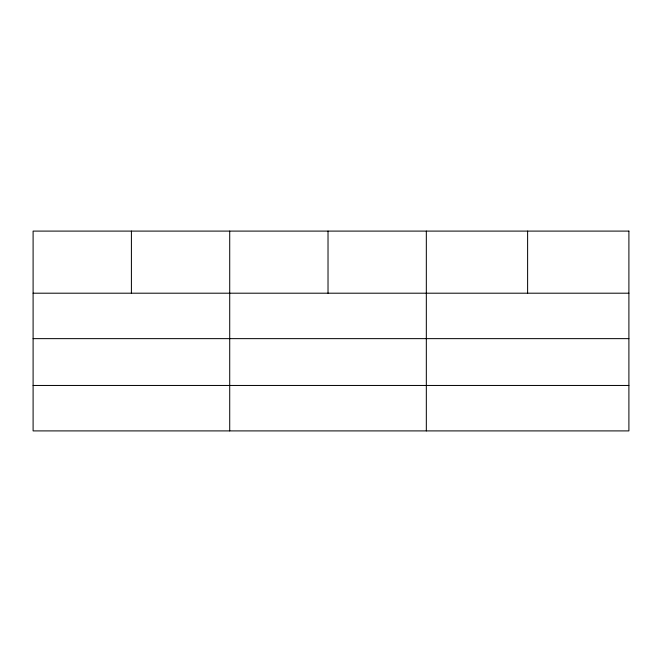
<?xml version="1.0" encoding="UTF-8"?>
<svg xmlns="http://www.w3.org/2000/svg" width="662" height="662" viewBox="0 0 662 662"><rect width="100%" height="100%" fill="white"/><g stroke="black" fill="none" stroke-linecap="round" stroke-linejoin="round"><path stroke-width="0.99" d="M33.1 293.2L628.9 293.2M33.1 338.638L628.9 338.638M33.1 385.458L628.9 385.458M527.614 231.096L527.614 293.2M426.328 231.096L426.328 430.904M328.021 231.096L328.021 293.2M229.714 231.096L229.714 430.904M131.407 231.096L131.407 293.2M628.9 231.096L33.1 231.096L33.1 430.904L628.9 430.904L628.9 231.096"/></g></svg>
